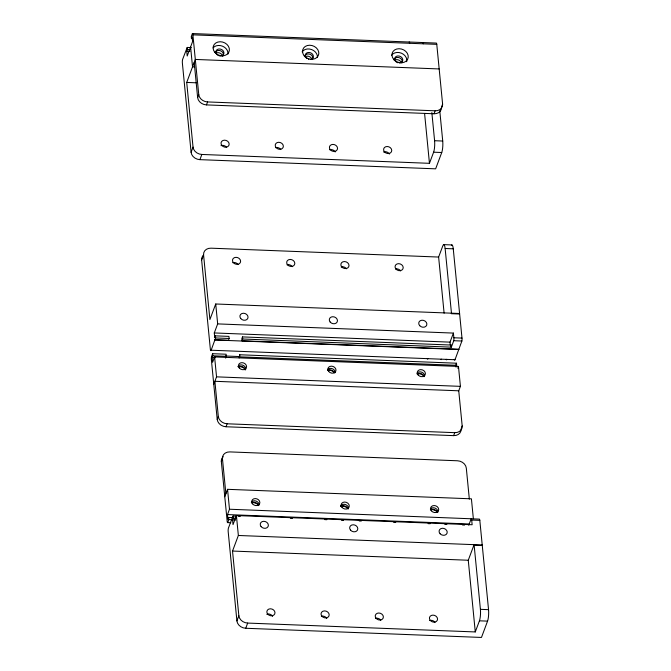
<?xml version="1.0" encoding="UTF-8"?>
<svg xmlns="http://www.w3.org/2000/svg" width="671" height="671" viewBox="0 0 671 671"><rect width="100%" height="100%" fill="white"/><g stroke="black" fill="none" stroke-linecap="round" stroke-linejoin="round"><path stroke-width="1.01" d="M191.361 47.582L187.209 47.423L182.688 59.199A2.776 0.587 -87.8 0 0 182.369 63.024L191.092 152.3A8.329 6.836 20.5 0 0 199.908 159.648L435.647 168.832L441.744 152.518A8.329 1.77 -87.8 0 0 442.726 141.036L439.773 110.807M441.778 106.32L442.608 104.089L436.771 44.345A2.776 0.587 -87.8 0 0 436.251 43.07L192.384 33.567L191.26 36.586L191.461 38.692L192.124 36.913L192.585 41.602L187.209 55.995L186.748 51.306L187.41 49.528L187.209 47.423M191.092 152.3L193.038 147.108L186.714 82.432L195.311 59.442L439.178 68.945M441.501 107.058A8.329 6.836 20.5 0 1 434.062 113.768L206.45 104.902A8.329 6.836 20.5 0 1 197.635 97.555L198.75 94.586L192.904 34.842A2.776 0.587 -87.8 0 0 192.384 33.567M206.45 104.902L207.565 101.933A8.329 6.836 20.5 0 1 198.75 94.586M199.908 159.648L201.854 154.456A8.329 6.836 20.5 0 1 193.038 147.108M451.398 245.284A8.329 1.77 -87.8 0 1 453.26 248.815L461.992 338.092A2.776 0.587 -87.8 0 1 461.883 341.027L455.013 359.723L211.147 350.22A2.776 0.587 -87.8 0 1 210.359 349.356L201.636 260.08L203.573 254.888A8.329 6.836 20.5 0 1 211.013 248.178L438.624 257.052L442.785 245.921A8.329 1.77 -87.8 0 1 445.133 248.496L451.457 313.122A8.329 1.77 -87.8 0 1 451.264 313.692L459.392 314.011L459.585 313.491L215.718 303.988L209.897 319.564L203.573 254.888M211.147 350.22L214.946 339.744L228.459 340.272L229.13 338.486L228.92 336.381L215.408 335.852L214.745 337.639L214.284 332.95L217.672 323.9L215.718 303.988M214.946 339.744L215.617 337.966L215.408 335.852M225.657 358.113L226.32 356.335L226.119 354.229L212.606 353.701L211.474 356.729A2.776 0.587 -87.8 0 0 211.365 359.664L217.211 419.409A8.329 6.836 20.5 0 0 226.026 426.756L453.638 435.63A8.329 6.836 20.5 0 0 461.078 428.92M461.354 428.173L462.185 425.951L458.746 390.799L460.415 386.353L458.469 366.433L214.603 356.93L212.606 362.273L212.145 357.584L212.808 355.806L212.606 353.701M213.772 384.265L216.548 376.85L214.603 356.93M242.046 340.801L242.709 339.014L451.348 347.15L451.147 345.045L242.508 336.909L241.837 338.696L242.046 340.801L458.813 349.247M239.17 357.937L239.698 354.758L456.473 363.204L456.674 365.309L456.012 367.087M217.211 419.409L218.318 416.448L214.888 381.296L458.746 390.799M226.026 426.756L227.133 423.787A8.329 6.836 20.5 0 1 218.318 416.448M230.816 522.734L227.695 522.608A2.776 0.587 -87.8 0 1 227.175 521.333L221.338 461.589L222.445 458.62A8.329 6.836 20.5 0 1 229.885 451.91L457.496 460.776A8.329 6.836 20.5 0 1 466.311 468.123L469.339 499.132M224.768 496.733L227.544 489.318L471.411 498.821L473.357 518.733M232.778 517.643L228.618 517.475L227.955 519.262L227.494 514.573L229.49 509.23L227.544 489.318M227.695 522.608L228.828 519.58L228.618 517.475M236.142 516.158L233.022 516.033L228.509 527.817A2.776 0.587 -87.8 0 0 228.182 531.642L236.913 620.918A8.329 6.836 20.5 0 0 245.729 628.266L481.468 637.45L487.565 621.128A8.329 1.77 -87.8 0 0 488.547 609.654L479.815 520.377A2.776 0.587 -87.8 0 0 479.295 519.102L229.49 509.23M468.761 525.225L471.168 518.784A2.776 0.587 -87.8 0 1 471.688 520.059L472.141 524.747L236.41 515.554L233.022 524.605L232.569 519.924L233.231 518.138L233.022 516.033M236.913 620.918L238.851 615.726L232.527 551.05L238.356 535.475L236.41 515.554M434.062 113.768L435.169 110.807A8.329 6.836 20.5 0 0 442.608 104.089M245.729 628.266L247.666 623.074A8.329 6.836 20.5 0 1 238.851 615.726M201.854 154.456L429.457 163.321L433.617 152.2A8.329 1.77 -87.8 0 0 434.598 140.717L431.847 112.577M450.3 344.953L450.023 342.135L453.403 333.084L217.672 323.9M450.476 346.823L451.147 345.045M451.348 347.15L453.755 340.709A2.776 0.587 -87.8 0 0 453.864 337.773L453.403 333.084M455.903 364.714L456.473 363.204M457.798 368.22L458.469 366.433M453.638 435.63L454.745 432.661A8.329 6.836 20.5 0 0 462.185 425.951M475.278 631.939L468.266 560.243L473.894 545.179A8.329 1.77 -87.8 0 1 474.095 544.709L480.411 609.335A8.329 1.77 -87.8 0 1 479.438 620.818L475.278 631.939L247.666 623.074M473.894 545.179L482.03 545.498L482.223 544.978L238.356 535.475M192.904 34.842L436.771 44.345M187.41 49.528L190.53 49.646M186.748 51.306L189.868 51.424M194.632 66.941L192.535 66.857L190.589 46.945M186.714 82.432L196.1 82.801M207.565 101.933L435.169 110.807M434.598 140.717L442.726 141.036M433.617 152.2L441.744 152.518M443.808 244.63L451.935 244.949M445.133 248.496L453.26 248.815M453.864 337.773L461.992 338.092M453.755 340.709L461.883 341.027M214.284 332.95L450.023 342.135M215.617 337.966L229.13 338.486M214.972 339.979L458.838 349.482M225.448 356.007L239.035 356.536M212.808 355.806L226.32 356.335M456.674 365.309L239.908 356.863L239.698 354.758M212.145 357.584L215.265 357.71M216.548 376.85L460.415 386.353M227.133 423.787L454.745 432.661M471.688 520.059L479.815 520.377M227.494 514.573L469.264 523.992M238.222 516.242L240.302 516.318M290.375 518.272L292.464 518.356M324.798 519.614L326.886 519.698M341.489 520.26L343.577 520.344M359.228 520.956L361.308 521.032M393.651 522.298L395.739 522.373M428.081 523.64L430.161 523.716M444.772 524.286L446.852 524.37M462.504 524.982L464.592 525.058M233.231 518.138L236.351 518.264M228.828 519.58L231.94 519.706M232.569 519.924L235.68 520.042M232.527 551.05L468.266 560.243M480.411 609.335L488.547 609.654M479.438 620.818L487.565 621.128M424.584 113.449L429.457 163.321M438.624 257.052L444.11 313.164M242.508 336.909L242.709 339.014M194.204 62.411L197.635 97.555M222.445 458.62L225.884 493.764M237.895 366.66A4.16 3.422 20.5 0 1 242.843 365.209A4.16 3.422 20.5 0 1 245.67 369.536M327.708 369.562A4.16 3.422 20.5 0 1 332.472 368.773A4.16 3.422 20.5 0 1 335.139 372.69M417.127 373.042A4.16 3.422 20.5 0 1 421.891 372.262A4.16 3.422 20.5 0 1 424.558 376.179M238.599 366.869A4.16 3.422 20.5 0 1 242.743 366.878A4.16 3.422 20.5 0 1 245.175 370.056M238.314 366.576A8.329 6.836 20.5 0 1 244.99 368.857M327.7 370.551A4.16 3.422 20.5 0 1 334.46 372.9M327.725 370.065A8.329 6.836 20.5 0 1 334.401 372.346M417.119 374.041A4.16 3.422 20.5 0 1 421.212 373.688A4.16 3.422 20.5 0 1 423.963 376.708M417.144 373.546A8.329 6.836 20.5 0 1 424.441 376.389M459.585 313.441A8.329 1.77 -87.8 0 1 459.392 314.011M441.459 359.195A2.776 0.587 -87.8 0 1 440.897 359.371M201.636 260.08A8.329 6.836 20.5 0 1 203.531 255.206M427.913 358.666A2.776 0.587 -87.8 0 1 427.301 358.717M446.878 359.404A2.776 0.587 -87.8 0 1 446.223 359.304M455.013 359.723A2.776 0.587 -87.8 0 1 454.275 359.262M395.731 268.954A4.16 3.422 20.5 0 1 400.637 270.899M341.178 266.932A4.16 3.422 20.5 0 1 346.446 268.786M286.987 264.819A4.16 3.422 20.5 0 1 292.254 266.672M232.787 262.713A4.16 3.422 20.5 0 1 238.062 264.559M221.338 461.589A8.329 6.836 20.5 0 1 223.233 456.708M251.365 502.26A4.16 3.422 20.5 0 1 255.961 501.044A4.16 3.422 20.5 0 1 259.031 504.785M340.465 506.353A4.16 3.422 20.5 0 1 345.355 504.517A4.16 3.422 20.5 0 1 348.375 508.92M430.413 508.945A4.16 3.422 20.5 0 1 435.362 508.241A4.16 3.422 20.5 0 1 437.794 512.401M251.566 502.965A4.16 3.422 20.5 0 1 255.659 502.621A4.16 3.422 20.5 0 1 258.419 505.64M251.6 502.478A8.329 6.836 20.5 0 1 258.889 505.322M341.304 506.253A4.16 3.422 20.5 0 1 347.754 508.794M341.011 505.959A8.329 6.836 20.5 0 1 347.695 508.241M430.405 509.935A4.16 3.422 20.5 0 1 437.165 512.283M430.43 509.448A8.329 6.836 20.5 0 1 437.106 511.73M482.03 545.498A8.329 1.77 -87.8 0 1 482.223 545.028M429.734 620.507A4.16 3.422 20.5 0 1 435.001 622.361M375.542 618.394A4.16 3.422 20.5 0 1 380.809 620.247M321.35 616.28A4.16 3.422 20.5 0 1 326.811 618.461M266.798 614.3A4.16 3.422 20.5 0 1 272.619 616.347M215.659 53.37A4.16 3.422 20.5 0 1 219.752 53.026A4.16 3.422 20.5 0 1 222.504 56.045M305.079 56.859A4.16 3.422 20.5 0 1 309.172 56.507A4.16 3.422 20.5 0 1 311.923 59.526M394.204 60.575A4.16 3.422 20.5 0 1 398.272 59.887A4.16 3.422 20.5 0 1 401.292 62.814M383.56 152.023A4.16 3.422 20.5 0 1 389.381 154.07M329.721 149.784A4.16 3.422 20.5 0 1 335.19 151.956M275.529 147.67A4.16 3.422 20.5 0 1 280.797 149.524M220.977 145.691A4.16 3.422 20.5 0 1 226.605 147.41M422.705 42.541A2.776 0.587 -87.8 0 1 423.225 43.816M215.726 51.919A4.16 3.422 20.5 0 1 221.254 51.122A4.16 3.422 20.5 0 1 222.906 56.028M304.97 55.701A4.16 3.422 20.5 0 1 309.918 54.25A4.16 3.422 20.5 0 1 312.736 58.578M394.246 59.501A4.16 3.422 20.5 0 1 399.522 57.807A4.16 3.422 20.5 0 1 401.921 62.697M409.159 42.013A2.776 0.587 -87.8 0 1 409.671 43.288M217.941 55.349A4.16 3.422 20.5 0 1 217.396 49.444A4.16 3.422 20.5 0 1 223.846 52.137A4.16 3.422 20.5 0 1 219.09 55.827M213.126 47.817A8.329 6.836 20.5 0 1 222.655 46.24A8.329 6.836 20.5 0 1 227.989 54.083M306.999 58.603A4.16 3.422 20.5 0 1 306.454 53.152A4.16 3.422 20.5 0 1 312.736 54.485A4.16 3.422 20.5 0 1 310.74 59.4M308.886 59.4A4.16 3.422 20.5 0 1 308.501 59.308M302.109 51.86A8.329 6.836 20.5 0 1 311.68 49.57A8.329 6.836 20.5 0 1 317.408 57.563M397.92 62.797A4.16 3.422 20.5 0 1 395.328 57.127A4.16 3.422 20.5 0 1 402.13 57.941A4.16 3.422 20.5 0 1 399.413 62.973M391.529 55.349A8.329 6.836 20.5 0 1 401.468 53.202A8.329 6.836 20.5 0 1 406.71 61.698M239.262 367.951A4.16 3.422 20.5 0 0 246.265 367.943A4.16 3.422 20.5 0 0 241.963 362.667A4.16 3.422 20.5 0 0 239.262 367.951M328.681 371.44A4.16 3.422 20.5 0 0 335.685 371.432A4.16 3.422 20.5 0 0 331.382 366.156A4.16 3.422 20.5 0 0 328.681 371.44M418.1 374.921A4.16 3.422 20.5 0 0 425.104 374.913A4.16 3.422 20.5 0 0 420.801 369.637A4.16 3.422 20.5 0 0 418.1 374.921M240.73 318.515A4.16 3.422 20.5 0 0 247.733 318.507A4.16 3.422 20.5 0 0 243.43 313.24A4.16 3.422 20.5 0 0 240.73 318.515M330.14 322.005A4.16 3.422 20.5 0 0 337.152 321.996A4.16 3.422 20.5 0 0 332.85 316.72A4.16 3.422 20.5 0 0 330.14 322.005M419.752 325.712A4.16 3.422 20.5 0 0 426.672 325.25A4.16 3.422 20.5 0 0 421.967 320.218A4.16 3.422 20.5 0 0 419.752 325.712M395.89 268.945A4.16 3.422 20.5 0 0 402.894 268.937A4.16 3.422 20.5 0 0 398.591 263.661A4.16 3.422 20.5 0 0 395.89 268.945M341.698 266.832A4.16 3.422 20.5 0 0 348.702 266.823A4.16 3.422 20.5 0 0 344.399 261.547A4.16 3.422 20.5 0 0 341.698 266.832M287.507 264.718A4.16 3.422 20.5 0 0 294.51 264.709A4.16 3.422 20.5 0 0 290.207 259.434A4.16 3.422 20.5 0 0 287.507 264.718M233.315 262.604A4.16 3.422 20.5 0 0 240.319 262.596A4.16 3.422 20.5 0 0 236.016 257.329A4.16 3.422 20.5 0 0 233.315 262.604M252.548 503.854A4.16 3.422 20.5 0 0 259.551 503.846A4.16 3.422 20.5 0 0 255.257 498.57A4.16 3.422 20.5 0 0 252.548 503.854M341.967 507.335A4.16 3.422 20.5 0 0 348.97 507.326A4.16 3.422 20.5 0 0 344.668 502.051A4.16 3.422 20.5 0 0 341.967 507.335M431.386 510.824A4.16 3.422 20.5 0 0 438.389 510.816A4.16 3.422 20.5 0 0 434.087 505.54A4.16 3.422 20.5 0 0 431.386 510.824M261.069 526.576A4.16 3.422 20.5 0 0 268.073 526.567A4.16 3.422 20.5 0 0 263.77 521.3A4.16 3.422 20.5 0 0 261.069 526.576M350.488 530.065A4.16 3.422 20.5 0 0 357.492 530.056A4.16 3.422 20.5 0 0 353.189 524.781A4.16 3.422 20.5 0 0 350.488 530.065M440.092 533.764A4.16 3.422 20.5 0 0 447.012 533.311A4.16 3.422 20.5 0 0 442.315 528.278A4.16 3.422 20.5 0 0 440.092 533.764M430.254 620.407A4.16 3.422 20.5 0 0 437.257 620.398A4.16 3.422 20.5 0 0 432.954 615.122A4.16 3.422 20.5 0 0 430.254 620.407M376.062 618.293A4.16 3.422 20.5 0 0 383.066 618.285A4.16 3.422 20.5 0 0 378.763 613.009A4.16 3.422 20.5 0 0 376.062 618.293M321.87 616.179A4.16 3.422 20.5 0 0 328.874 616.171A4.16 3.422 20.5 0 0 324.571 610.895A4.16 3.422 20.5 0 0 321.87 616.179M267.679 614.066A4.16 3.422 20.5 0 0 274.682 614.057A4.16 3.422 20.5 0 0 270.379 608.79A4.16 3.422 20.5 0 0 267.679 614.066M384.433 151.789A4.16 3.422 20.5 0 0 391.436 151.78A4.16 3.422 20.5 0 0 387.142 146.504A4.16 3.422 20.5 0 0 384.433 151.789M330.241 149.675A4.16 3.422 20.5 0 0 337.245 149.667A4.16 3.422 20.5 0 0 332.942 144.399A4.16 3.422 20.5 0 0 330.241 149.675M276.049 147.561A4.16 3.422 20.5 0 0 283.053 147.553A4.16 3.422 20.5 0 0 278.75 142.286A4.16 3.422 20.5 0 0 276.049 147.561M221.858 145.456A4.16 3.422 20.5 0 0 228.861 145.448A4.16 3.422 20.5 0 0 224.559 140.172A4.16 3.422 20.5 0 0 221.858 145.456M214.787 52.304A8.329 6.836 20.5 0 0 228.794 52.288A8.329 6.836 20.5 0 0 220.197 41.745A8.329 6.836 20.5 0 0 214.787 52.304M304.206 55.794A8.329 6.836 20.5 0 0 318.213 55.777A8.329 6.836 20.5 0 0 309.616 45.234A8.329 6.836 20.5 0 0 304.206 55.794M393.625 59.274A8.329 6.836 20.5 0 0 407.632 59.258A8.329 6.836 20.5 0 0 399.035 48.715A8.329 6.836 20.5 0 0 393.625 59.274"/></g></svg>
